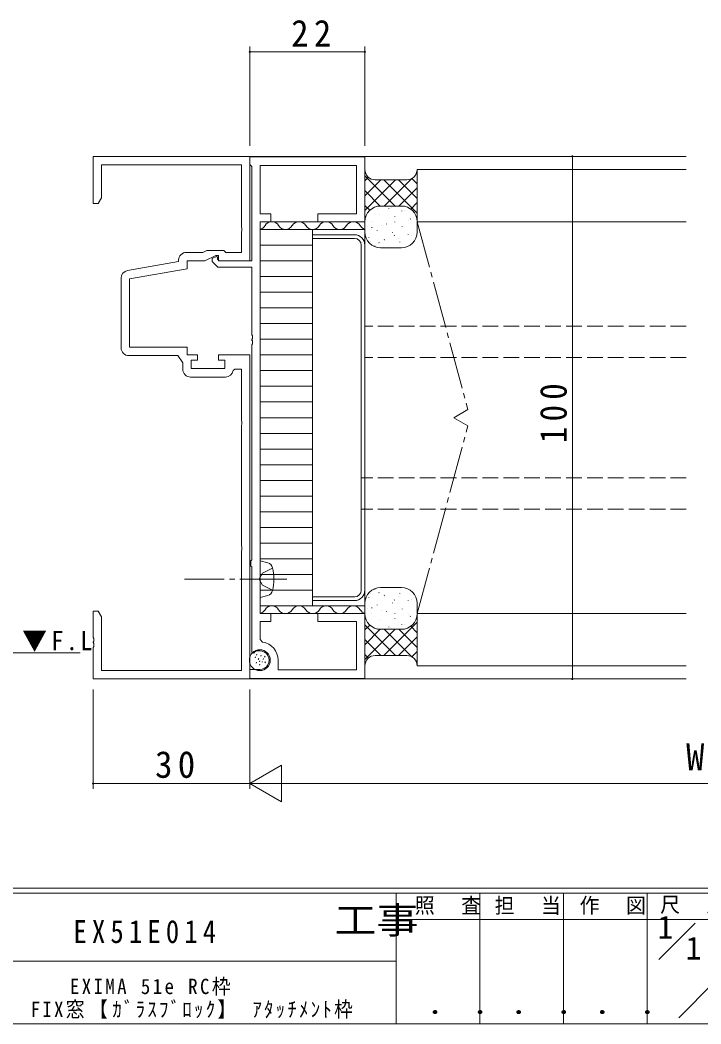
# Model space of a CAD drawing. Units: millimetres on the paper. Extents: x -297 to 270, y -210 to 193.
# Drawn here: x 1 to 131.3, y -210 to -17.9 of the extents above; entities that cross this region are included whole.
import ezdxf
from ezdxf.enums import TextEntityAlignment as Align

# ---------------------------------------------------------------- set-up
doc = ezdxf.new("R2010")
doc.units = ezdxf.units.MM
doc.linetypes.add('CHAIN2', pattern=[12, 9, -1, 1, -1])
doc.linetypes.add('DASHED3', pattern=[4, 3, -1])
for name, color, linetype, lineweight in [('0-1_USER1', 7, 'Continuous', 9), ('0-3_YKK_11', 7, 'Continuous', 9), ('0-4_YKK_12', 2, 'Continuous', 9), ('0-6_YKK_13', 4, 'Continuous', 9), ('0-7_YKK_D', 6, 'Continuous', 9)]:
    doc.layers.add(name, color=color, linetype=linetype, lineweight=lineweight)
doc.layers.add('0-2_YKK_ZWAK', color=3, linetype='Continuous')
doc.styles.add('ＭＳ ゴシック', font='')
doc.styles.get('ＭＳ ゴシック').set_extended_font_data('MS Gothic')

msp = doc.modelspace()

# ---------------------------------------------------------------- linework, layer by layer
at = {"layer": '0-1_USER1'}
for p, q in [((255, -184), (-295, -184)), ((228, -185), (-295, -185)), ((73, -185), (73, -210)), ((89, -185), (89, -210)), ((105, -185), (105, -210)), ((121, -185), (121, -210)), ((121.703, -189.999), (73, -189.999)), ((121.703, -189.999), (136, -189.999)), ((123.264, -197.669), (130.188, -190.745)), ((-19, -198), (73, -198)), ((127.052, -208.818), (133.854, -202.015)), ((-295, -210), (228, -210))]:
    msp.add_line(p, q, dxfattribs=at)
at = {"layer": '0-3_YKK_11'}
for p, q in [((15, -44.001), (15, -53.001)), ((45, -44.001), (15, -44.001)), ((45, -64.001), (45, -44.001)), ((45, -44.1), (67, -44.1)), ((67, -44.1), (67, -56.5)), ((16.63, -51.909), (16.63, -45.631)), ((16.63, -45.631), (43.37, -45.631)), ((43.37, -45.631), (43.37, -57.542)), ((45.37, -64), (45.37, -45.929)), ((47, -45.73), (47, -55)), ((65.37, -45.73), (47, -45.73)), ((65.37, -55), (65.37, -45.73)), ((47, -55), (49, -55)), ((49, -55), (49, -56.5)), ((58, -55), (65.37, -55)), ((58, -56.5), (58, -55)), ((49, -56.5), (47, -56.5)), ((47, -56.5), (47, -124.442)), ((67, -56.5), (58, -56.5)), ((35.994, -62.371), (32.87, -62.371)), ((36.788, -62.001), (35.994, -62.371)), ((38.5, -63.001), (39, -63.001)), ((38.8, -63.29), (38.8, -63.7)), ((39, -63.001), (39, -64.001)), ((43.37, -62.371), (40.37, -62.371)), ((31.37, -64.133), (21.61, -65.854)), ((31.37, -63.871), (31.37, -64.133)), ((33, -65.501), (33, -64.001)), ((37.8, -64.114), (37.8, -63.552)), ((38.886, -65.2), (37.8, -64.114)), ((38.8, -63.7), (39.1, -64)), ((45.37, -65.2), (38.886, -65.2)), ((39, -64.001), (45, -64.001)), ((39.1, -64), (45.37, -64)), ((45.37, -78.142), (45.37, -65.2)), ((22, -67.44), (33, -65.501)), ((20.37, -67.331), (20.37, -80.631)), ((22, -80.501), (22, -67.44)), ((33, -80.501), (22, -80.501)), ((45.37, -121.23), (45.37, -80.058)), ((21.87, -82.131), (31.2, -82.131)), ((45, -82.001), (39, -82.001)), ((45, -144.001), (45, -82.001)), ((33.67, -86.231), (40.33, -86.231)), ((40.2, -84.601), (33.8, -84.601)), ((43.37, -84.701), (43.37, -94.542)), ((43.37, -94.542), (43.49, -94.726)), ((43.49, -95.276), (43.37, -95.459)), ((43.37, -95.459), (43.37, -118.542)), ((43.49, -94.726), (43.49, -95.276)), ((43.37, -118.542), (43.49, -118.726)), ((43.37, -119.459), (43.37, -142.371)), ((45.37, -138.9), (45.37, -122.57)), ((47, -125.358), (47, -131.5)), ((15, -131.001), (15, -136.042)), ((16.63, -142.371), (16.63, -132.092)), ((47, -131.5), (49, -131.5)), ((49, -131.5), (49, -133)), ((58, -133), (58, -131.5)), ((58, -131.5), (67, -131.5)), ((67, -131.5), (67, -143.9)), ((49, -133), (47, -133)), ((47, -133), (47, -136.445)), ((65.37, -133), (58, -133)), ((65.37, -142.27), (65.37, -133)), ((47, -136.445), (47.425, -136.94)), ((46.9, -138.6), (46.608, -138.6)), ((50.4, -140.4), (50.4, -142.27)), ((15, -144.001), (45, -144.001)), ((43.37, -142.371), (16.63, -142.371)), ((45, -142.2), (46.9, -142.2)), ((45, -143.9), (45, -142.2)), ((67, -143.9), (45, -143.9)), ((50.4, -142.27), (65.37, -142.27))]:
    msp.add_line(p, q, dxfattribs=at)
for points in [[(45.37, -45.929), (45.185, -45.729), (45, -45.53), (45, -44.1)], [(15, -53.001), (16, -53.001), (16.63, -51.909)], [(43.37, -57.542), (43.49, -57.726), (43.49, -58.275), (43.37, -58.459), (43.37, -62.371)], [(33, -64.001), (36.355, -64.001), (38.5, -63.001)], [(40.37, -62.371), (40, -62.001), (36.788, -62.001)], [(37.8, -63.552), (38.615, -63.172), (38.8, -63.29)], [(45.49, -79.325), (45.37, -79.142), (45.37, -79.058), (45.49, -78.875), (45.49, -78.325), (45.37, -78.142)], [(33.8, -84.601), (33.8, -83.001), (35, -83.001), (35, -82.001), (33, -82.001), (33, -80.501)], [(45.37, -80.058), (45.49, -79.875), (45.49, -79.325)], [(31.2, -82.131), (32.17, -83.516), (32.17, -84.731)], [(39, -82.001), (39, -83.001), (40.2, -83.001), (40.2, -84.601)], [(41.813, -84.956), (42.11, -84.701), (43.37, -84.701)], [(43.49, -118.726), (43.49, -119.275), (43.37, -119.459)], [(45.37, -122.57), (45.2, -122.4), (45.2, -121.4), (45.37, -121.23)], [(47, -124.442), (46.88, -124.625), (46.88, -125.175), (47, -125.358)], [(16.63, -132.092), (16, -131.001), (15, -131.001)], [(15, -136.042), (15.12, -136.226), (15.12, -136.775), (15, -136.959), (15, -137.042), (15.12, -137.226), (15.12, -137.775), (15, -137.959), (15, -144.001)], [(45.901, -138.893), (45.74, -139.054), (45.37, -138.9)]]:
    msp.add_lwpolyline(points, dxfattribs=at)
for centre, radius, start, end in [((32.87, -63.871), 1.5, 90, 179.99998), ((21.87, -67.331), 1.5, 100, 179.99998), ((21.87, -80.631), 1.5, 180, 269.99998), ((33.67, -84.731), 1.5, 180, 269.99998), ((40.33, -84.731), 1.5, 270, 351.37306), ((46.9, -140.4), 3.5, 0, 81.37306), ((46.608, -139.6), 1, 89.99997, 134.99997), ((46.9, -140.4), 1.8, 269.99998, 90)]:
    msp.add_arc(centre, radius, start, end, dxfattribs=at)
at = {"layer": '0-4_YKK_12'}
for p, q in [((45, -44), (128.5, -44)), ((12.562, -139), (-23, -139)), ((128.5, -144), (24, -144))]:
    msp.add_line(p, q, dxfattribs=at)
at = {"layer": '0-6_YKK_13'}
for p, q in [((67, -56.499), (67, -46.499)), ((72.773, -53.499), (67, -47.727)), ((67, -48.698), (67.688, -48.009)), ((76.788, -47.395), (77, -47.183)), ((77, -46.499), (77, -56.499)), ((128.5, -46.499), (77, -46.499)), ((67, -51.526), (70.027, -48.499)), ((67, -54.355), (72.855, -48.499)), ((69, -48.499), (75, -48.499)), ((77.002, -54.9), (70.601, -48.499)), ((70.684, -53.499), (75.895, -48.288)), ((77.001, -52.071), (73.43, -48.499)), ((77, -49.242), (75.994, -48.235)), ((69.945, -53.5), (67, -50.555)), ((73.512, -53.499), (77.001, -50.011)), ((67.937, -54.321), (67, -53.384)), ((74, -53.499), (70, -53.499)), ((74, -53.499), (70, -53.499)), ((72.178, -53.704), (72.18, -53.714)), ((75.766, -54.074), (77.001, -52.839)), ((69.491, -53.926), (69.493, -53.936)), ((69.785, -55.098), (69.778, -55.147)), ((71.585, -53.915), (71.578, -53.964)), ((72.745, -55.52), (72.738, -55.569)), ((74.044, -54.425), (74.087, -54.516)), ((74.545, -54.337), (74.538, -54.386)), ((76.908, -55.761), (77.002, -55.667)), ((48.718, -56.499), (67, -56.499)), ((67.013, -56.225), (67, -56.212)), ((67, -56.499), (67, -58.499)), ((67, -56.499), (67, -57.999)), ((67.467, -57.442), (67.469, -57.452)), ((68.196, -56.502), (68.189, -56.552)), ((68.302, -57.565), (68.345, -57.655)), ((70.144, -57.171), (70.146, -57.181)), ((71.156, -56.924), (71.149, -56.974)), ((72.752, -56.557), (72.754, -56.567)), ((74.116, -57.346), (74.109, -57.396)), ((75.439, -56.335), (75.441, -56.345)), ((75.705, -55.942), (75.698, -55.991)), ((77, -58.499), (77, -56.499)), ((128.5, -56.499), (77, -56.499)), ((47, -57.999), (67, -57.999)), ((57, -129.999), (57, -57.999)), ((65, -58.999), (57, -58.999)), ((67, -57.999), (67, -129.999)), ((67.767, -59.512), (67.76, -59.562)), ((69.356, -58.107), (69.349, -58.157)), ((72.316, -58.529), (72.309, -58.579)), ((72.635, -59.076), (72.678, -59.166)), ((75.276, -58.951), (75.269, -59.001)), ((76.014, -59.188), (76.016, -59.198)), ((57, -60.999), (47, -60.999)), ((65, -59.699), (57, -59.699)), ((66.3, -60.999), (66.3, -126.999)), ((67, -60.999), (67, -126.999)), ((68.042, -60.295), (68.044, -60.305)), ((68.927, -61.117), (68.92, -61.166)), ((69.684, -60.478), (69.727, -60.569)), ((70.727, -59.934), (70.72, -59.983)), ((70.729, -60.073), (70.731, -60.083)), ((73.406, -59.802), (73.408, -59.812)), ((73.687, -60.356), (73.68, -60.405)), ((70, -61.499), (74, -61.499)), ((57, -63.999), (47, -63.999)), ((57, -66.999), (47, -66.999)), ((57, -69.999), (47, -69.999)), ((57, -72.999), (47, -72.999)), ((57, -75.999), (47, -75.999)), ((57, -78.999), (47, -78.999)), ((57, -81.999), (47, -81.999)), ((57, -84.999), (47, -84.999)), ((57, -87.999), (47, -87.999)), ((57, -90.999), (47, -90.999)), ((57, -93.999), (47, -93.999)), ((57, -96.999), (47, -96.999)), ((57, -99.999), (47, -99.999)), ((57, -102.999), (47, -102.999)), ((57, -105.999), (47, -105.999)), ((57, -108.999), (47, -108.999)), ((57, -111.999), (47, -111.999)), ((57, -114.999), (47, -114.999)), ((57, -117.999), (47, -117.999)), ((57, -120.999), (47, -120.999)), ((47, -121.4), (48.407, -121.777)), ((47, -121.4), (47, -128.4)), ((47, -122.9), (47, -126.9)), ((57, -123.999), (47, -123.999)), ((70, -126.499), (74, -126.499)), ((57, -126.999), (47, -126.999)), ((47, -128.4), (48.407, -128.023)), ((65, -128.299), (57, -128.299)), ((67.767, -128.487), (67.76, -128.437)), ((68.042, -127.704), (68.044, -127.694)), ((68.927, -126.882), (68.92, -126.833)), ((69.684, -127.521), (69.727, -127.43)), ((70.727, -128.065), (70.72, -128.015)), ((70.729, -127.926), (70.731, -127.916)), ((73.406, -128.197), (73.408, -128.187)), ((73.687, -127.643), (73.68, -127.594)), ((47, -129.999), (67, -129.999)), ((65, -128.999), (57, -128.999)), ((67, -131.499), (67, -129.499)), ((67, -129.999), (67, -131.499)), ((67.467, -130.557), (67.469, -130.547)), ((68.302, -130.434), (68.345, -130.344)), ((69.356, -129.892), (69.349, -129.842)), ((72.316, -129.47), (72.309, -129.42)), ((72.635, -128.923), (72.678, -128.833)), ((74.116, -130.653), (74.109, -130.603)), ((75.276, -129.048), (75.269, -128.998)), ((76.014, -128.811), (76.016, -128.801)), ((77, -129.499), (77, -131.499)), ((47.282, -131.499), (67, -131.499)), ((67, -131.499), (67, -141.499)), ((67.013, -131.774), (67, -131.787)), ((68.196, -131.497), (68.189, -131.447)), ((70.144, -130.828), (70.146, -130.818)), ((71.156, -131.075), (71.149, -131.025)), ((72.745, -132.479), (72.738, -132.43)), ((72.752, -131.442), (72.754, -131.432)), ((75.439, -131.664), (75.441, -131.654)), ((75.705, -132.057), (75.698, -132.008)), ((76.908, -132.238), (77.002, -132.332)), ((128.5, -131.499), (77, -131.499)), ((77, -141.499), (77, -131.499)), ((67, -133.644), (72.855, -139.499)), ((67.937, -133.678), (67, -134.615)), ((69.491, -134.073), (69.493, -134.063)), ((69.785, -132.901), (69.778, -132.852)), ((77.002, -133.099), (70.601, -139.499)), ((71.585, -134.084), (71.578, -134.035)), ((72.178, -134.294), (72.18, -134.285)), ((74.044, -133.574), (74.087, -133.483)), ((74.545, -133.662), (74.538, -133.613)), ((75.766, -133.925), (77.001, -135.16)), ((69.945, -134.499), (67, -137.444)), ((72.773, -134.499), (67, -140.272)), ((74, -134.499), (70, -134.499)), ((74, -134.499), (70, -134.499)), ((70.684, -134.499), (75.895, -139.711)), ((77.001, -135.928), (73.43, -139.499)), ((73.512, -134.499), (77.001, -137.988)), ((67, -136.473), (70.027, -139.499)), ((46.017, -139.947), (46.095, -139.763)), ((46.275, -139.457), (46.353, -139.273)), ((46.613, -140.25), (46.691, -140.066)), ((47.1, -139.632), (47.178, -139.448)), ((47.54, -140.244), (47.618, -140.06)), ((47.822, -139.814), (47.901, -139.63)), ((67, -139.301), (67.688, -139.99)), ((69, -139.499), (75, -139.499)), ((77, -138.757), (75.994, -139.764)), ((46.214, -140.955), (46.292, -140.771)), ((46.816, -141.361), (46.894, -141.177)), ((46.817, -140.711), (46.895, -140.527)), ((47.349, -140.812), (47.427, -140.628)), ((47.89, -140.892), (47.968, -140.708)), ((76.788, -140.604), (77, -140.816)), ((128.5, -141.499), (77, -141.499))]:
    msp.add_line(p, q, dxfattribs=at)
at = {"layer": '0-6_YKK_13', "linetype": 'CHAIN2'}
for p, q in [((77, -56.499), (86.7, -92.449)), ((84, -93.999), (86.7, -92.449)), ((84, -93.999), (86.7, -95.549)), ((77, -131.499), (86.7, -95.549)), ((52.1, -124.9), (32.5, -124.9))]:
    msp.add_line(p, q, dxfattribs=at)
at = {"layer": '0-6_YKK_13', "linetype": 'DASHED3'}
for p, q in [((128.5, -76.499), (67, -76.499)), ((128.5, -82.499), (67, -82.499)), ((128.5, -105.499), (66.3, -105.499)), ((128.5, -111.499), (66.3, -111.499)), ((49.352, -122.8), (47.404, -123.75)), ((47.404, -123.75), (46.792, -124.9)), ((47.404, -126.05), (46.792, -124.9)), ((49.352, -127), (47.404, -126.05))]:
    msp.add_line(p, q, dxfattribs=at)
at = {"layer": '0-6_YKK_13'}
msp.add_circle((46.9, -140.4), 2, dxfattribs=at)
for centre, radius, start, end in [((69, -46.499), 2, 180, 270), ((75, -46.499), 2, 270, 0), ((70, -56.499), 3, 90, 180), ((70, -56.499), 3, 90, 180), ((74, -56.499), 3, 0, 90), ((74, -56.499), 3, 0, 90), ((46.599, -56.499), 1.5, 285.48796, 330.00002), ((49.199, -57.999), 1.5, 29.99998, 149.99998), ((51.799, -56.499), 1.5, 209.99995, 330.00002), ((54.399, -57.999), 1.5, 29.99998, 149.99998), ((56.999, -56.499), 1.5, 209.99998, 329.99998), ((59.601, -57.999), 1.5, 29.99998, 149.99998), ((62.201, -56.499), 1.5, 209.99998, 329.99998), ((64.802, -57.999), 1.5, 29.99998, 149.99998), ((67.402, -56.499), 1.5, 209.99998, 254.44801), ((65, -60.999), 2, 0, 90), ((70, -58.499), 3, 180, 270), ((74, -58.499), 3, 270, 0), ((65, -60.999), 1.3, 0, 90), ((48.07, -123.033), 1.3, 14.03529, 74.99998), ((40.6, -124.9), 9, 345.96469, 14.03529), ((70, -129.499), 3, 90, 180), ((74, -129.499), 3, 0, 90), ((48.07, -126.767), 1.3, 285, 345.96469), ((65, -126.999), 1.3, 270, 0), ((65, -126.999), 2, 270, 0), ((49.199, -131.499), 1.5, 29.99998, 149.99998), ((54.399, -131.499), 1.5, 29.99998, 149.99998), ((59.601, -131.499), 1.5, 29.99998, 149.99998), ((64.802, -131.499), 1.5, 29.99998, 149.99998), ((46.599, -129.999), 1.5, 289.17307, 330.00002), ((51.799, -129.999), 1.5, 209.99995, 330.00002), ((56.999, -129.999), 1.5, 209.99998, 329.99998), ((62.201, -129.999), 1.5, 209.99998, 329.99998), ((67.402, -129.999), 1.5, 209.99998, 254.44801), ((70, -131.499), 3, 180, 270), ((70, -131.499), 3, 180, 270), ((74, -131.499), 3, 270, 0), ((74, -131.499), 3, 270, 0), ((69, -141.499), 2, 90, 180), ((75, -141.499), 2, 359.99998, 90)]:
    msp.add_arc(centre, radius, start, end, dxfattribs=at)
at = {"layer": '0-7_YKK_D'}
for p, q in [((45, -42), (45, -23)), ((67, -42), (67, -23)), ((45, -24), (67, -24)), ((106.7, -44), (106.7, -144)), ((15, -146), (15, -165)), ((45, -146), (45, -165)), ((45, -146), (45, -165)), ((45, -164), (51.062, -160.5)), ((51.062, -167.5), (51.062, -160.5)), ((45, -164), (15, -164)), ((45, -164), (57.124, -164)), ((45, -164), (51.062, -167.5)), ((52, -164), (208, -164))]:
    msp.add_line(p, q, dxfattribs=at)
for centre, start, end in [((45, -24), 0, 180), ((45, -24), 180, 0), ((67, -24), 0, 180), ((67, -24), 180, 0), ((106.7, -44), 90, 270), ((106.7, -44), 270, 90), ((106.7, -144), 90, 270), ((106.7, -144), 270, 90), ((15, -164), 0, 180), ((15, -164), 180, 0)]:
    msp.add_arc(centre, 0.106, start, end, dxfattribs=at)

# ---------------------------------------------------------------- texts
at = {"layer": '0-1_USER1', "color": 2, "style": 'ＭＳ ゴシック', "width": 1.15}
msp.add_text('工事', height=5.132, dxfattribs=at).set_placement((61.165, -194.255), align=Align.BOTTOM_LEFT)
at = {"layer": '0-1_USER1', "color": 3, "style": 'ＭＳ ゴシック', "width": 1.15}
for p in [(76.182, -209.247), (92.182, -209.247), (108.182, -209.247)]:
    msp.add_text(' ． ．', height=3.666, dxfattribs=at).set_placement(p, align=Align.BOTTOM_LEFT)
at = {"layer": '0-1_USER1', "char_height": 2.933, "attachment_point": 7, "style": 'ＭＳ ゴシック'}
for s, insert in [('\\T1.17;\\W0.95;照\\~\\~査', (76.564, -189.129)), ('\\T1.17;\\W0.95;担\\~\\~当', (91.825, -189.129)), ('\\T1.17;\\W0.95;作\\~\\~図', (108.086, -189.116)), ('\\T1.17;\\W0.95;尺\\~\\~度', (123.509, -188.955))]:
    msp.add_mtext(s, dxfattribs=dict(at, insert=insert))
at = {"layer": '0-2_YKK_ZWAK', "style": 'ＭＳ ゴシック'}
for p in [(123, -195), (128.381, -199)]:
    msp.add_text('1', height=4.399, dxfattribs=at).set_placement(p, align=Align.BOTTOM_LEFT)
at = {"layer": '0-2_YKK_ZWAK', "insert": (11.249, -194.589), "char_height": 4.399, "attachment_point": 7, "style": 'ＭＳ ゴシック'}
msp.add_mtext('\\T1.39;\\W0.85;EX51E014', dxfattribs=at)
at = {"layer": '0-2_YKK_ZWAK', "color": 7, "char_height": 2.933, "attachment_point": 7, "style": 'ＭＳ ゴシック'}
for s, insert in [('\\T1.26;\\W0.9;EXIMA\\~51e\\~RC枠', (10.569, -204.607)), ('\\T1.24;\\W0.9;FIX窓【ｶﾞﾗｽﾌﾞﾛｯｸ】\\~ｱﾀｯﾁﾒﾝﾄ枠', (3.084, -209.018))]:
    msp.add_mtext(s, dxfattribs=dict(at, insert=insert))
at = {"layer": '0-4_YKK_12', "color": 3, "insert": (1.431, -138.817), "char_height": 3.666, "attachment_point": 7, "style": 'ＭＳ ゴシック'}
msp.add_mtext('\\T1.17;\\W0.95;▼F.L', dxfattribs=at)
at = {"layer": '0-7_YKK_D', "color": 2, "style": 'ＭＳ ゴシック'}
msp.add_text('W', height=5.132, dxfattribs=at).set_placement((128.465, -163), align=Align.BOTTOM_LEFT)
at = {"layer": '0-7_YKK_D', "color": 2, "char_height": 5.132, "attachment_point": 7, "style": 'ＭＳ ゴシック'}
for s, insert in [('\\T1.31;\\W0.95;22', (52.906, -23)), ('\\T1.31;\\W0.95;30', (26.869, -163))]:
    msp.add_mtext(s, dxfattribs=dict(at, insert=insert))
at = {"layer": '0-7_YKK_D', "color": 2, "insert": (105.7, -98.861), "char_height": 5.132, "attachment_point": 7, "rotation": 90, "style": 'ＭＳ ゴシック'}
msp.add_mtext('\\T1.32;\\W0.9;100', dxfattribs=at)

doc.saveas('drawing.dxf')
